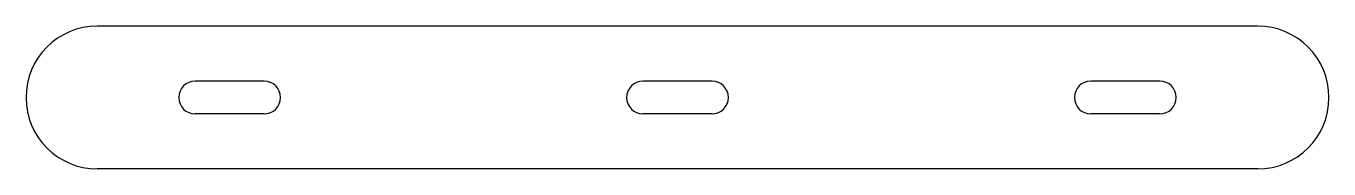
# Model space of a CAD drawing. Header units: millimetres. Extents: x 0 to 640, y 0 to 70.
import ezdxf

# ---------------------------------------------------------------- set-up
doc = ezdxf.new("R2010")
doc.units = ezdxf.units.MM

msp = doc.modelspace()

# ---------------------------------------------------------------- linework, layer by layer
for p, q in [((605, 70), (35, 70)), ((117, 43), (83, 43)), ((337, 43), (303, 43)), ((557, 43), (523, 43)), ((0, 35), (0, 35)), ((640, 35), (640, 35)), ((117, 27), (83, 27)), ((337, 27), (303, 27)), ((557, 27), (523, 27)), ((605, 0), (35, 0))]:
    msp.add_line(p, q)
for centre, radius, start, end in [((35, 35), 35, 90, 180), ((605, 35), 35, 0, 90), ((83, 35), 8, 90, 270), ((117, 35), 8, 270, 90), ((303, 35), 8, 90, 270), ((337, 35), 8, 270, 90), ((523, 35), 8, 90, 270), ((557, 35), 8, 270, 90), ((35, 35), 35, 180, 270), ((605, 35), 35, 270, 360)]:
    msp.add_arc(centre, radius, start, end)

doc.saveas('drawing.dxf')
